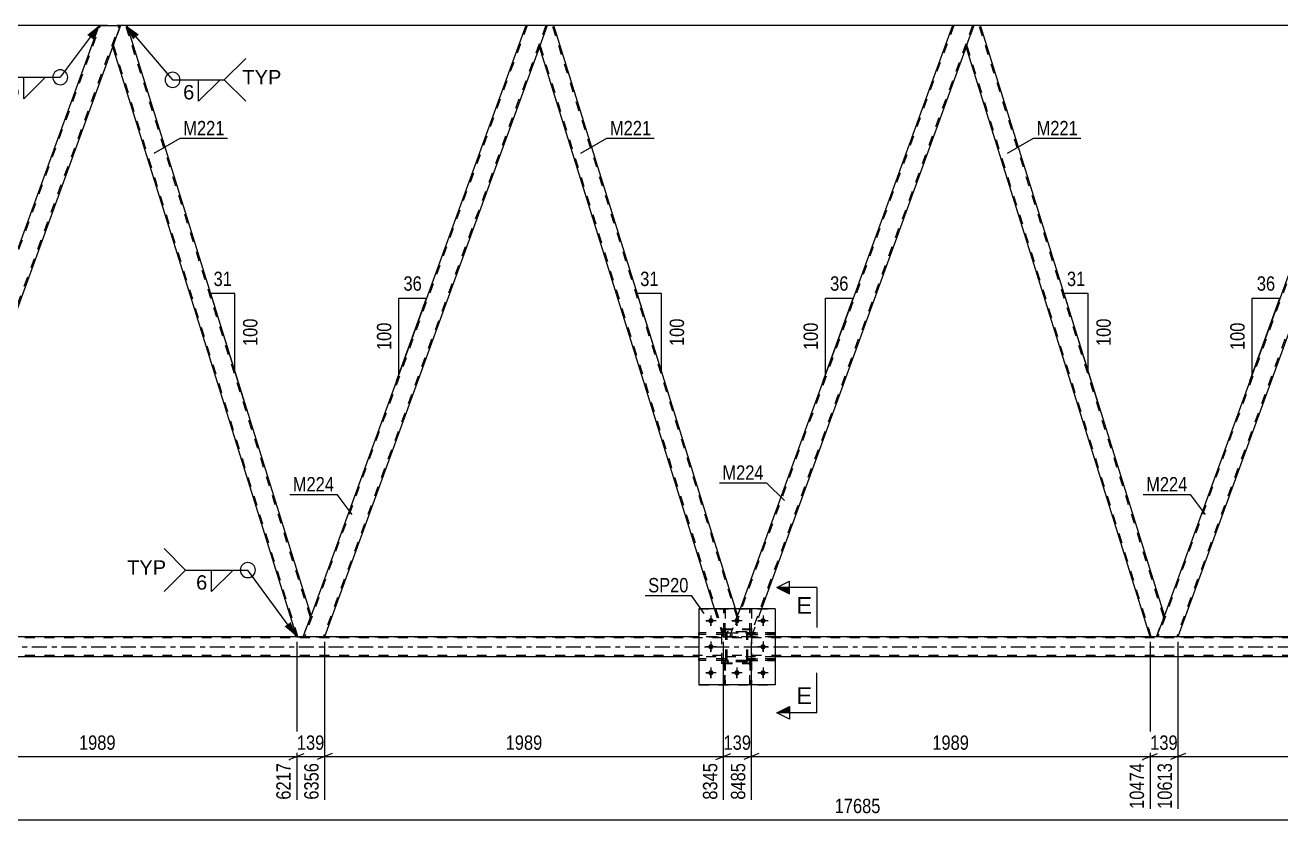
# Model space of a CAD drawing. Header units: millimetres. Extents: x 0 to 841, y 0 to 594.
# Drawn here: x 253.2 to 503.8, y 297.9 to 456.5 of the extents above; entities that cross this region are included whole.
import ezdxf

# ---------------------------------------------------------------- set-up
doc = ezdxf.new("R2010")
doc.units = ezdxf.units.MM
doc.linetypes.add('DXK_LINE_DOT2', pattern=[3.9198, 1.9599, -1.9599])
doc.linetypes.add('DXK_LINE_DOT3', pattern=[5.9187, 2.979, -0.9799, 0.9799, -0.9799])
doc.styles.add('Arial', font='ARIAL.TTF', dxfattribs={"height": 0.2})
doc.styles.add('Arial Narrow', font='ARIALN.TTF', dxfattribs={"height": 0.2})

# ---------------------------------------------------------------- blocks, each defined once
blk = doc.blocks.new('Part-318894869-3367 - 3231')
at = {"color": 7, "linetype": 'DXK_LINE_DOT2'}
for p, q in [((398.27, 335.86), (392.27, 335.86)), ((392.27, 329.06), (392.27, 335.86)), ((398.27, 329.06), (398.27, 335.86)), ((398.27, 329.06), (392.27, 329.06))]:
    blk.add_line(p, q, dxfattribs=at)
blk = doc.blocks.new('Part-318894869-3618 - 3231')
at = {"color": 7, "linetype": 'DXK_LINE_DOT2'}
for p, q in [((393.07, 330.02), (387.67, 330.02)), ((387.67, 329.7), (387.67, 330.02)), ((393.07, 329.7), (387.67, 329.7)), ((392.47, 329.7), (392.47, 330.02)), ((393.07, 330.02), (393.07, 329.7))]:
    blk.add_line(p, q, dxfattribs=at)
blk = doc.blocks.new('Part-318894869-3365 - 3231')
at = {"color": 7, "linetype": 'DXK_LINE_DOT2'}
for p, q in [((387.67, 340.06), (402.87, 340.06)), ((387.67, 340.06), (387.67, 324.86)), ((402.87, 340.06), (402.87, 324.86)), ((387.67, 324.86), (402.87, 324.86))]:
    blk.add_line(p, q, dxfattribs=at)
blk = doc.blocks.new('Part-318894869-3446 - 3231')
at = {"color": 2, "linetype": 'Continuous'}
for p, q in [((357.4, 456.45), (355.85, 452.2)), ((358.72, 456.45), (357.4, 456.45)), ((395, 340.06), (358.72, 456.45)), ((390.81, 340.06), (355.85, 452.2))]:
    blk.add_line(p, q, dxfattribs=at)
at = {"color": 7, "linetype": 'DXK_LINE_DOT2'}
for p, q in [((395.28, 338.33), (358.46, 456.45)), ((392.8, 334.45), (355.99, 452.58)), ((392.55, 334.45), (390.81, 340.06)), ((393.87, 334.45), (395.42, 338.71)), ((395.42, 338.71), (395, 340.06)), ((392.55, 334.45), (393.87, 334.45))]:
    blk.add_line(p, q, dxfattribs=at)
blk = doc.blocks.new('Part-318894869-3366 - 3231')
at = {"color": 7, "linetype": 'DXK_LINE_DOT2'}
for p, q in [((393.07, 334.98), (393.11, 335.16)), ((393.11, 335.16), (393.07, 334.98)), ((393.07, 329.94), (393.07, 334.98)), ((393.31, 334.98), (393.33, 335.07)), ((393.31, 329.94), (393.31, 334.98)), ((393.33, 335.07), (393.38, 335.15)), ((393.37, 335.42), (393.55, 335.46)), ((393.55, 335.46), (393.37, 335.42)), ((393.38, 335.15), (393.46, 335.2)), ((393.46, 335.2), (393.55, 335.22)), ((396.99, 335.46), (393.55, 335.46)), ((393.55, 335.22), (396.99, 335.22)), ((396.99, 335.46), (397.18, 335.42)), ((397.18, 335.42), (396.99, 335.46)), ((396.99, 335.22), (397.08, 335.2)), ((397.08, 335.2), (397.16, 335.15)), ((397.16, 335.15), (397.21, 335.07)), ((397.21, 335.07), (397.23, 334.98)), ((397.23, 329.94), (397.23, 334.98)), ((397.44, 335.16), (397.47, 334.98)), ((397.47, 334.98), (397.44, 335.16)), ((397.47, 329.94), (397.47, 334.98)), ((393.11, 329.75), (393.07, 329.94)), ((393.07, 329.94), (393.11, 329.75)), ((393.33, 329.85), (393.31, 329.94)), ((393.38, 329.77), (393.33, 329.85)), ((393.55, 329.46), (393.37, 329.5)), ((393.37, 329.5), (393.55, 329.46)), ((393.46, 329.72), (393.38, 329.77)), ((393.55, 329.7), (393.46, 329.72)), ((396.99, 329.7), (393.55, 329.7)), ((396.99, 329.46), (393.55, 329.46)), ((397.08, 329.72), (396.99, 329.7)), ((397.18, 329.5), (396.99, 329.46)), ((396.99, 329.46), (397.18, 329.5)), ((397.16, 329.77), (397.08, 329.72)), ((397.21, 329.85), (397.16, 329.77)), ((397.23, 329.94), (397.21, 329.85)), ((397.47, 329.94), (397.44, 329.75)), ((397.44, 329.75), (397.47, 329.94))]:
    blk.add_line(p, q, dxfattribs=at)
at = {"color": 7, "linetype": 'DXK_LINE_DOT3'}
blk.add_line((395.27, 332.46), (395.27, 332.46), dxfattribs=at)
at = {"color": 7, "linetype": 'DXK_LINE_DOT2'}
for centre, start, end in [((393.55, 334.98), 112.5, 157.5), ((393.55, 334.98), 112.5, 157.5), ((396.99, 334.98), 22.5, 67.5), ((396.99, 334.98), 22.5, 67.5), ((393.55, 329.94), 202.5, 247.5), ((393.55, 329.94), 202.5, 247.5), ((396.99, 329.94), 292.5, 337.5), ((396.99, 329.94), 292.5, 337.5)]:
    blk.add_arc(centre, 0.48, start, end, dxfattribs=at)
blk = doc.blocks.new('Part-318894869-3419 - 3231')
at = {"color": 7, "linetype": 'DXK_LINE_DOT2'}
for p, q in [((705.93, 334.21), (94.8, 334.21)), ((307.42, 334.45), (705.93, 334.45)), ((312.99, 334.45), (307.42, 334.45)), ((402.87, 334.45), (387.67, 334.45)), ((483.26, 334.45), (477.69, 334.45)), ((705.93, 330.69), (94.8, 330.69)), ((402.87, 330.45), (387.67, 330.45))]:
    blk.add_line(p, q, dxfattribs=at)
at = {"color": 2, "linetype": 'Continuous'}
for p, q in [((307.42, 334.45), (232.6, 334.45)), ((387.67, 334.45), (312.99, 334.45)), ((477.69, 334.45), (402.87, 334.45)), ((557.94, 334.45), (483.26, 334.45)), ((387.67, 330.45), (232.6, 330.45)), ((557.94, 330.45), (402.87, 330.45))]:
    blk.add_line(p, q, dxfattribs=at)
at = {"color": 7, "linetype": 'DXK_LINE_DOT3'}
blk.add_line((94.8, 332.45), (705.93, 332.45), dxfattribs=at)
blk = doc.blocks.new('Part-318894869-3431 - 3231')
at = {"color": 7, "linetype": 'DXK_LINE_DOT2'}
for p, q in [((393.07, 334.98), (393.11, 335.16)), ((393.11, 335.16), (393.07, 334.98)), ((393.07, 329.94), (393.07, 334.98)), ((393.31, 334.98), (393.33, 335.07)), ((393.31, 329.94), (393.31, 334.98)), ((393.33, 335.07), (393.38, 335.15)), ((393.37, 335.42), (393.55, 335.46)), ((393.55, 335.46), (393.37, 335.42)), ((393.38, 335.15), (393.46, 335.2)), ((393.46, 335.2), (393.55, 335.22)), ((396.99, 335.46), (393.55, 335.46)), ((393.55, 335.22), (396.99, 335.22)), ((396.99, 335.46), (397.18, 335.42)), ((397.18, 335.42), (396.99, 335.46)), ((396.99, 335.22), (397.08, 335.2)), ((397.08, 335.2), (397.16, 335.15)), ((397.16, 335.15), (397.21, 335.07)), ((397.21, 335.07), (397.23, 334.98)), ((397.23, 329.94), (397.23, 334.98)), ((397.44, 335.16), (397.47, 334.98)), ((397.47, 334.98), (397.44, 335.16)), ((397.47, 329.94), (397.47, 334.98)), ((393.11, 329.75), (393.07, 329.94)), ((393.07, 329.94), (393.11, 329.75)), ((393.33, 329.85), (393.31, 329.94)), ((393.38, 329.77), (393.33, 329.85)), ((393.55, 329.46), (393.37, 329.5)), ((393.37, 329.5), (393.55, 329.46)), ((393.46, 329.72), (393.38, 329.77)), ((393.55, 329.7), (393.46, 329.72)), ((396.99, 329.7), (393.55, 329.7)), ((396.99, 329.46), (393.55, 329.46)), ((397.08, 329.72), (396.99, 329.7)), ((397.18, 329.5), (396.99, 329.46)), ((396.99, 329.46), (397.18, 329.5)), ((397.16, 329.77), (397.08, 329.72)), ((397.21, 329.85), (397.16, 329.77)), ((397.23, 329.94), (397.21, 329.85)), ((397.47, 329.94), (397.44, 329.75)), ((397.44, 329.75), (397.47, 329.94))]:
    blk.add_line(p, q, dxfattribs=at)
at = {"color": 7, "linetype": 'DXK_LINE_DOT3'}
blk.add_line((395.27, 332.46), (395.27, 332.46), dxfattribs=at)
at = {"color": 7, "linetype": 'DXK_LINE_DOT2'}
for centre, start, end in [((393.55, 334.98), 112.5, 157.5), ((393.55, 334.98), 112.5, 157.5), ((396.99, 334.98), 22.5, 67.5), ((396.99, 334.98), 22.5, 67.5), ((393.55, 329.94), 202.5, 247.5), ((393.55, 329.94), 202.5, 247.5), ((396.99, 329.94), 292.5, 337.5), ((396.99, 329.94), 292.5, 337.5)]:
    blk.add_arc(centre, 0.48, start, end, dxfattribs=at)
blk = doc.blocks.new('Part-318894869-3469 - 3231')
at = {"color": 7, "linetype": 'DXK_LINE_DOT2'}
for p, q in [((438.53, 456.45), (394.13, 334.45)), ((442.28, 456.45), (397.87, 334.45)), ((442.53, 456.45), (440.99, 452.2)), ((393.87, 334.45), (395.91, 340.06)), ((400.17, 340.06), (398.13, 334.45)), ((398.13, 334.45), (393.87, 334.45))]:
    blk.add_line(p, q, dxfattribs=at)
at = {"color": 2, "linetype": 'Continuous'}
for p, q in [((438.28, 456.45), (395.91, 340.06)), ((442.53, 456.45), (438.28, 456.45)), ((440.99, 452.2), (400.17, 340.06))]:
    blk.add_line(p, q, dxfattribs=at)
blk = doc.blocks.new('Part-318894869-3474 - 3231')
at = {"color": 2, "linetype": 'Continuous'}
for p, q in [((440.99, 452.2), (442.53, 456.45)), ((443.85, 456.45), (442.53, 456.45)), ((480.55, 338.71), (443.85, 456.45)), ((477.69, 334.45), (440.99, 452.2)), ((480.55, 338.71), (479.01, 334.45)), ((479.01, 334.45), (477.69, 334.45))]:
    blk.add_line(p, q, dxfattribs=at)
at = {"color": 7, "linetype": 'DXK_LINE_DOT2'}
for p, q in [((480.42, 338.33), (443.6, 456.45)), ((477.94, 334.45), (441.12, 452.58))]:
    blk.add_line(p, q, dxfattribs=at)
blk = doc.blocks.new('Bolt-318894869-3475 - 3231')
at = {"color": 1, "linetype": 'Continuous'}
for p, q in [((390.07, 338.7), (390.07, 338.01)), ((395.27, 338.7), (395.27, 338.01)), ((400.47, 338.7), (400.47, 338.01)), ((389.03, 337.66), (389.72, 337.66)), ((390.07, 336.62), (390.07, 337.31)), ((391.11, 337.66), (390.42, 337.66)), ((394.23, 337.66), (394.92, 337.66)), ((395.27, 336.62), (395.27, 337.31)), ((396.31, 337.66), (395.62, 337.66)), ((399.43, 337.66), (400.12, 337.66)), ((400.47, 336.62), (400.47, 337.31)), ((401.51, 337.66), (400.82, 337.66)), ((390.07, 333.5), (390.07, 332.81)), ((400.47, 333.5), (400.47, 332.81)), ((389.03, 332.46), (389.72, 332.46)), ((390.07, 331.42), (390.07, 332.11)), ((391.11, 332.46), (390.42, 332.46)), ((399.43, 332.46), (400.12, 332.46)), ((400.47, 331.42), (400.47, 332.11)), ((401.51, 332.46), (400.82, 332.46)), ((390.07, 328.3), (390.07, 327.61)), ((395.27, 328.3), (395.27, 327.61)), ((400.47, 328.3), (400.47, 327.61)), ((389.03, 327.26), (389.72, 327.26)), ((390.07, 326.22), (390.07, 326.91)), ((391.11, 327.26), (390.42, 327.26)), ((394.23, 327.26), (394.92, 327.26)), ((395.27, 326.22), (395.27, 326.91)), ((396.31, 327.26), (395.62, 327.26)), ((399.43, 327.26), (400.12, 327.26)), ((400.47, 326.22), (400.47, 326.91)), ((401.51, 327.26), (400.82, 327.26))]:
    blk.add_line(p, q, dxfattribs=at)
blk = doc.blocks.new('Part-318894869-3492 - 3231')
at = {"color": 2, "linetype": 'Continuous'}
for p, q in [((402.87, 340.06), (387.67, 340.06)), ((387.67, 340.06), (387.67, 324.86)), ((402.87, 340.06), (402.87, 324.86)), ((402.87, 324.86), (387.67, 324.86))]:
    blk.add_line(p, q, dxfattribs=at)
blk = doc.blocks.new('Part-318894869-3505 - 3231')
at = {"color": 7, "linetype": 'DXK_LINE_DOT2'}
for p, q in [((393.07, 335.22), (387.67, 335.22)), ((387.67, 335.22), (387.67, 334.9)), ((393.07, 334.9), (387.67, 334.9)), ((392.47, 334.9), (392.47, 335.22)), ((393.07, 334.9), (393.07, 335.22))]:
    blk.add_line(p, q, dxfattribs=at)
blk = doc.blocks.new('Part-318894869-3639 - 3231')
at = {"color": 7, "linetype": 'DXK_LINE_DOT2'}
for p, q in [((523.67, 456.45), (479.26, 334.45)), ((527.41, 456.45), (483.01, 334.45)), ((527.67, 456.45), (526.12, 452.2)), ((479.01, 334.45), (480.55, 338.71)), ((482.95, 334.45), (483.11, 334.45))]:
    blk.add_line(p, q, dxfattribs=at)
at = {"color": 2, "linetype": 'Continuous'}
for p, q in [((523.41, 456.45), (480.55, 338.71)), ((527.67, 456.45), (523.41, 456.45)), ((526.12, 452.2), (483.26, 334.45)), ((482.95, 334.45), (479.01, 334.45)), ((483.22, 334.45), (482.95, 334.45)), ((483.26, 334.45), (483.22, 334.45))]:
    blk.add_line(p, q, dxfattribs=at)
blk = doc.blocks.new('Part-318894869-3506 - 3231')
at = {"color": 7, "linetype": 'DXK_LINE_DOT2'}
for p, q in [((393.07, 330.02), (387.67, 330.02)), ((387.67, 330.02), (387.67, 329.7)), ((393.07, 329.7), (387.67, 329.7)), ((392.47, 329.7), (392.47, 330.02)), ((393.07, 329.7), (393.07, 330.02))]:
    blk.add_line(p, q, dxfattribs=at)
blk = doc.blocks.new('Part-318894869-3655 - 3231')
at = {"color": 2, "linetype": 'Continuous'}
for p, q in [((268.01, 456.45), (188.45, 456.45)), ((353.14, 456.45), (273.58, 456.45)), ((438.28, 456.45), (358.72, 456.45)), ((523.41, 456.45), (443.85, 456.45))]:
    blk.add_line(p, q, dxfattribs=at)
at = {"color": 7, "linetype": 'DXK_LINE_DOT2'}
for p, q in [((273.58, 456.45), (268.01, 456.45)), ((358.72, 456.45), (353.14, 456.45)), ((443.85, 456.45), (438.28, 456.45))]:
    blk.add_line(p, q, dxfattribs=at)
blk = doc.blocks.new('Part-318894869-3528 - 3231')
at = {"color": 7, "linetype": 'DXK_LINE_DOT2'}
for p, q in [((392.95, 329.7), (392.63, 329.7)), ((392.63, 329.7), (392.63, 324.86)), ((392.63, 329.1), (392.95, 329.1)), ((392.95, 324.86), (392.95, 329.7)), ((392.63, 324.86), (392.95, 324.86))]:
    blk.add_line(p, q, dxfattribs=at)
blk = doc.blocks.new('Part-318894869-3531 - 3231')
at = {"color": 7, "linetype": 'DXK_LINE_DOT2'}
for p, q in [((402.87, 330.02), (397.47, 330.02)), ((397.47, 330.02), (397.47, 329.7)), ((397.47, 329.7), (402.87, 329.7)), ((398.07, 329.7), (398.07, 330.02)), ((402.87, 329.7), (402.87, 330.02))]:
    blk.add_line(p, q, dxfattribs=at)
blk = doc.blocks.new('Part-318894869-3536 - 3231')
at = {"color": 2, "linetype": 'Continuous'}
for p, q in [((270.72, 452.2), (272.26, 456.45)), ((273.58, 456.45), (272.26, 456.45)), ((310.28, 338.71), (273.58, 456.45)), ((307.42, 334.45), (270.72, 452.2)), ((308.74, 334.45), (310.28, 338.71)), ((308.74, 334.45), (307.42, 334.45))]:
    blk.add_line(p, q, dxfattribs=at)
at = {"color": 7, "linetype": 'DXK_LINE_DOT2'}
for p, q in [((310.15, 338.33), (273.33, 456.45)), ((307.67, 334.45), (270.85, 452.58))]:
    blk.add_line(p, q, dxfattribs=at)
blk = doc.blocks.new('Part-318894869-3539 - 3231')
at = {"color": 7, "linetype": 'DXK_LINE_DOT2'}
for p, q in [((392.63, 324.86), (392.63, 329.7)), ((392.63, 329.7), (392.95, 329.7)), ((392.63, 329.1), (392.95, 329.1)), ((392.95, 329.7), (392.95, 324.86)), ((392.95, 324.86), (392.63, 324.86))]:
    blk.add_line(p, q, dxfattribs=at)
blk = doc.blocks.new('Part-318894869-3540 - 3231')
at = {"color": 7, "linetype": 'DXK_LINE_DOT2'}
for p, q in [((397.83, 324.86), (397.83, 329.7)), ((397.83, 329.7), (398.15, 329.7)), ((397.83, 329.1), (398.15, 329.1)), ((398.15, 329.7), (398.15, 324.86)), ((398.15, 324.86), (397.83, 324.86))]:
    blk.add_line(p, q, dxfattribs=at)
blk = doc.blocks.new('Part-318894869-3667 - 3231')
at = {"color": 2, "linetype": 'Continuous'}
for p, q in [((392.63, 340.06), (392.63, 340.06)), ((392.95, 340.06), (392.63, 340.06)), ((392.95, 340.06), (392.95, 340.06))]:
    blk.add_line(p, q, dxfattribs=at)
at = {"color": 7, "linetype": 'DXK_LINE_DOT2'}
for p, q in [((392.63, 335.22), (392.63, 340.06)), ((392.95, 335.22), (392.95, 340.06)), ((392.63, 335.82), (392.95, 335.82)), ((392.95, 335.22), (392.63, 335.22))]:
    blk.add_line(p, q, dxfattribs=at)
blk = doc.blocks.new('Bolt-318894869-3551 - 3231')
at = {"linetype": 'Continuous'}
for points in [[(390.59, 337.66, -1), (389.55, 337.66, -1)], [(395.79, 337.66, -1), (394.75, 337.66, -1)], [(400.99, 337.66, -1), (399.95, 337.66, -1)], [(390.59, 332.46, -1), (389.55, 332.46, -1)], [(400.99, 332.46, -1), (399.95, 332.46, -1)], [(390.59, 327.26, -1), (389.55, 327.26, -1)], [(395.79, 327.26, -1), (394.75, 327.26, -1)], [(400.99, 327.26, -1), (399.95, 327.26, -1)]]:
    blk.add_hatch(color=1, dxfattribs=at).paths.add_polyline_path(points)
at = {"color": 1, "linetype": 'Continuous'}
for p, q in [((390.07, 338.7), (390.07, 336.62)), ((395.27, 338.7), (395.27, 336.62)), ((400.47, 338.7), (400.47, 336.62)), ((391.11, 337.66), (389.03, 337.66)), ((396.31, 337.66), (394.23, 337.66)), ((401.51, 337.66), (399.43, 337.66)), ((390.07, 333.5), (390.07, 331.42)), ((400.47, 333.5), (400.47, 331.42)), ((391.11, 332.46), (389.03, 332.46)), ((401.51, 332.46), (399.43, 332.46)), ((390.07, 328.3), (390.07, 326.22)), ((395.27, 328.3), (395.27, 326.22)), ((400.47, 328.3), (400.47, 326.22)), ((391.11, 327.26), (389.03, 327.26)), ((396.31, 327.26), (394.23, 327.26)), ((401.51, 327.26), (399.43, 327.26))]:
    blk.add_line(p, q, dxfattribs=at)
blk = doc.blocks.new('Part-318894869-3561 - 3231')
at = {"color": 7, "linetype": 'DXK_LINE_DOT2'}
for p, q in [((398.27, 335.99), (392.27, 335.99)), ((392.27, 329.19), (392.27, 335.99)), ((398.27, 329.19), (398.27, 335.99)), ((398.27, 329.19), (392.27, 329.19))]:
    blk.add_line(p, q, dxfattribs=at)
blk = doc.blocks.new('Part-318894869-3683 - 3231')
at = {"color": 7, "linetype": 'DXK_LINE_DOT2'}
for p, q in [((223.86, 334.45), (268.26, 456.45)), ((227.6, 334.45), (272.01, 456.45)), ((272.26, 456.45), (270.72, 452.2)), ((223.6, 334.45), (225.64, 340.06)), ((227.86, 334.45), (229.9, 340.06)), ((227.86, 334.45), (223.6, 334.45))]:
    blk.add_line(p, q, dxfattribs=at)
at = {"color": 2, "linetype": 'Continuous'}
for p, q in [((225.64, 340.06), (268.01, 456.45)), ((268.01, 456.45), (272.26, 456.45)), ((229.9, 340.06), (270.72, 452.2))]:
    blk.add_line(p, q, dxfattribs=at)
blk = doc.blocks.new('Part-318894869-3566 - 3231')
at = {"color": 7, "linetype": 'DXK_LINE_DOT2'}
for p, q in [((397.47, 329.7), (397.47, 330.02)), ((397.47, 330.02), (402.87, 330.02)), ((402.87, 329.7), (397.47, 329.7)), ((398.07, 329.7), (398.07, 330.02)), ((402.87, 330.02), (402.87, 329.7))]:
    blk.add_line(p, q, dxfattribs=at)
blk = doc.blocks.new('Part-318894869-3569 - 3231')
at = {"color": 7, "linetype": 'DXK_LINE_DOT2'}
for p, q in [((393.07, 335.22), (387.67, 335.22)), ((387.67, 334.9), (387.67, 335.22)), ((393.07, 334.9), (387.67, 334.9)), ((392.47, 334.9), (392.47, 335.22)), ((393.07, 335.22), (393.07, 334.9))]:
    blk.add_line(p, q, dxfattribs=at)
blk = doc.blocks.new('Part-318894869-3576 - 3231')
at = {"color": 7, "linetype": 'DXK_LINE_DOT2'}
for p, q in [((397.83, 335.22), (397.83, 340.06)), ((397.83, 340.06), (398.15, 340.06)), ((398.15, 340.06), (398.15, 335.22)), ((397.83, 335.82), (398.15, 335.82)), ((398.15, 335.22), (397.83, 335.22))]:
    blk.add_line(p, q, dxfattribs=at)
blk = doc.blocks.new('Part-318894869-3582 - 3231')
at = {"color": 7, "linetype": 'DXK_LINE_DOT2'}
for p, q in [((397.47, 334.9), (397.47, 335.22)), ((397.47, 335.22), (402.87, 335.22)), ((402.87, 334.9), (397.47, 334.9)), ((398.07, 334.9), (398.07, 335.22)), ((402.87, 335.22), (402.87, 334.9))]:
    blk.add_line(p, q, dxfattribs=at)
blk = doc.blocks.new('Part-318894869-3585 - 3231')
at = {"color": 7, "linetype": 'DXK_LINE_DOT2'}
for p, q in [((398.15, 329.7), (397.83, 329.7)), ((397.83, 329.7), (397.83, 324.86)), ((397.83, 329.1), (398.15, 329.1)), ((398.15, 324.86), (398.15, 329.7)), ((397.83, 324.86), (398.15, 324.86))]:
    blk.add_line(p, q, dxfattribs=at)
blk = doc.blocks.new('Part-318894869-3622 - 3231')
at = {"color": 7, "linetype": 'DXK_LINE_DOT2'}
for p, q in [((392.63, 335.22), (392.63, 340.06)), ((392.63, 340.06), (392.95, 340.06)), ((392.95, 340.06), (392.95, 335.22)), ((392.63, 335.82), (392.95, 335.82)), ((392.95, 335.22), (392.63, 335.22))]:
    blk.add_line(p, q, dxfattribs=at)
blk = doc.blocks.new('Part-318894869-3628 - 3231')
at = {"color": 7, "linetype": 'DXK_LINE_DOT2'}
for p, q in [((402.87, 335.22), (397.47, 335.22)), ((397.47, 335.22), (397.47, 334.9)), ((397.47, 334.9), (402.87, 334.9)), ((398.07, 334.9), (398.07, 335.22)), ((402.87, 334.9), (402.87, 335.22))]:
    blk.add_line(p, q, dxfattribs=at)
blk = doc.blocks.new('Part-318894869-3660 - 3231')
at = {"color": 7, "linetype": 'DXK_LINE_DOT2'}
for p, q in [((353.4, 456.45), (308.99, 334.45)), ((357.14, 456.45), (312.74, 334.45)), ((357.4, 456.45), (355.85, 452.2)), ((308.74, 334.45), (310.28, 338.71)), ((312.68, 334.45), (312.84, 334.45))]:
    blk.add_line(p, q, dxfattribs=at)
at = {"color": 2, "linetype": 'Continuous'}
for p, q in [((353.14, 456.45), (310.28, 338.71)), ((357.4, 456.45), (353.14, 456.45)), ((355.85, 452.2), (312.99, 334.45)), ((312.68, 334.45), (308.74, 334.45)), ((312.95, 334.45), (312.68, 334.45)), ((312.99, 334.45), (312.95, 334.45))]:
    blk.add_line(p, q, dxfattribs=at)
blk = doc.blocks.new('Part-318894869-3670 - 3231')
at = {"color": 2, "linetype": 'Continuous'}
for p, q in [((397.83, 340.06), (397.83, 340.06)), ((398.15, 340.06), (397.83, 340.06)), ((398.15, 340.06), (398.15, 340.06))]:
    blk.add_line(p, q, dxfattribs=at)
at = {"color": 7, "linetype": 'DXK_LINE_DOT2'}
for p, q in [((397.83, 335.22), (397.83, 340.06)), ((398.15, 335.22), (398.15, 340.06)), ((397.83, 335.82), (398.15, 335.82)), ((398.15, 335.22), (397.83, 335.22))]:
    blk.add_line(p, q, dxfattribs=at)
blk = doc.blocks.new('StraightDimension-318894869-4160 - 3231')
at = {"color": 7, "linetype": 'Continuous'}
for p, q in [((227.86, 333.45), (227.86, 301.94)), ((307.42, 333.45), (307.42, 301.94)), ((229.36, 311.15), (226.36, 309.95)), ((305.92, 309.95), (308.92, 311.15)), ((227.86, 310.55), (307.42, 310.55))]:
    blk.add_line(p, q, dxfattribs=at)
at = {"color": 0}
blk.add_wipeout([(271.9, 311.3), (271.9, 315.5), (263.38, 315.5), (263.38, 311.3)], dxfattribs=at)
at = {"color": 0, "linetype": 'Continuous'}
blk.add_wipeout([(306.82, 309.85), (302.62, 309.85), (302.62, 301.34), (306.82, 301.34)], dxfattribs=at)
at = {"color": 3, "style": 'Arial Narrow'}
blk.add_text('1989', height=2.863, dxfattribs=at).set_placement((263.98, 311.9))
at = {"color": 3, "linetype": 'Continuous', "style": 'Arial Narrow'}
blk.add_text('6217', height=2.863, rotation=90.0002, dxfattribs=at).set_placement((306.22, 301.94))
blk = doc.blocks.new('StraightDimension-318894869-4217 - 3231')
at = {"color": 7, "linetype": 'Continuous'}
for p, q in [((392.55, 333.45), (392.55, 301.94)), ((398.13, 333.45), (398.13, 301.94)), ((391.05, 309.95), (394.05, 311.15)), ((399.63, 311.15), (396.63, 309.95)), ((392.55, 310.55), (398.13, 310.55))]:
    blk.add_line(p, q, dxfattribs=at)
at = {"color": 0}
blk.add_wipeout([(398.68, 311.3), (398.68, 315.5), (392, 315.5), (392, 311.3)], dxfattribs=at)
at = {"color": 0, "linetype": 'Continuous'}
blk.add_wipeout([(397.53, 309.85), (393.33, 309.85), (393.33, 301.34), (397.53, 301.34)], dxfattribs=at)
at = {"color": 3, "style": 'Arial Narrow'}
blk.add_text('139', height=2.863, dxfattribs=at).set_placement((392.6, 311.9))
at = {"color": 3, "linetype": 'Continuous', "style": 'Arial Narrow'}
blk.add_text('8485', height=2.863, rotation=90.0002, dxfattribs=at).set_placement((396.93, 301.94))
blk = doc.blocks.new('AngleDimension-318894869-3738 - 3231')
at = {"color": 7, "linetype": 'Continuous'}
for p, q in [((498.06, 402.02), (503.6, 402.02)), ((498.06, 386.8), (503.6, 402.02)), ((498.06, 386.8), (498.06, 402.02)), ((497.59, 385.51), (498.06, 386.8))]:
    blk.add_line(p, q, dxfattribs=at)
at = {"color": 0}
for points in [[(503.26, 402.92), (503.26, 407.12), (498.4, 407.12), (498.4, 402.92)], [(497.16, 397.75), (492.96, 397.75), (492.96, 391.07), (497.16, 391.07)]]:
    blk.add_wipeout(points, dxfattribs=at)
at = {"color": 3, "style": 'Arial Narrow'}
blk.add_text('36', height=2.863, dxfattribs=at).set_placement((499, 403.52))
blk.add_text('100', height=2.863, rotation=90.0002, dxfattribs=at).set_placement((496.56, 391.67))
blk = doc.blocks.new('AngleDimension-318894869-3780 - 3231')
at = {"color": 7, "linetype": 'Continuous'}
for p, q in [((465.35, 402.95), (460.53, 402.95)), ((465.35, 387.49), (460.53, 402.95)), ((465.35, 387.49), (465.35, 402.95)), ((467.36, 381.03), (465.35, 387.49))]:
    blk.add_line(p, q, dxfattribs=at)
at = {"color": 0}
for points in [[(465.36, 403.85), (465.36, 408.05), (460.51, 408.05), (460.51, 403.85)], [(470.45, 398.56), (466.25, 398.56), (466.25, 391.88), (470.45, 391.88)]]:
    blk.add_wipeout(points, dxfattribs=at)
at = {"color": 3, "style": 'Arial Narrow'}
blk.add_text('31', height=2.863, dxfattribs=at).set_placement((461.11, 404.45))
blk.add_text('100', height=2.863, rotation=90.0002, dxfattribs=at).set_placement((469.85, 392.48))
blk = doc.blocks.new('AngleDimension-318894869-3794 - 3231')
at = {"color": 7, "linetype": 'Continuous'}
for p, q in [((327.79, 402.02), (333.33, 402.02)), ((327.79, 386.8), (333.33, 402.02)), ((327.79, 386.8), (327.79, 402.02)), ((327.32, 385.51), (327.79, 386.8))]:
    blk.add_line(p, q, dxfattribs=at)
at = {"color": 0}
for points in [[(332.99, 402.92), (332.99, 407.12), (328.13, 407.12), (328.13, 402.92)], [(326.89, 397.75), (322.69, 397.75), (322.69, 391.07), (326.89, 391.07)]]:
    blk.add_wipeout(points, dxfattribs=at)
at = {"color": 3, "style": 'Arial Narrow'}
blk.add_text('36', height=2.863, dxfattribs=at).set_placement((328.73, 403.52))
blk.add_text('100', height=2.863, rotation=90.0002, dxfattribs=at).set_placement((326.29, 391.67))
blk = doc.blocks.new('AngleDimension-318894869-3808 - 3231')
at = {"color": 7, "linetype": 'Continuous'}
for p, q in [((380.21, 402.95), (375.39, 402.95)), ((380.21, 387.49), (375.39, 402.95)), ((380.21, 387.49), (380.21, 402.95)), ((382.23, 381.03), (380.21, 387.49))]:
    blk.add_line(p, q, dxfattribs=at)
at = {"color": 0}
for points in [[(380.23, 403.85), (380.23, 408.05), (375.37, 408.05), (375.37, 403.85)], [(385.31, 398.56), (381.11, 398.56), (381.11, 391.88), (385.31, 391.88)]]:
    blk.add_wipeout(points, dxfattribs=at)
at = {"color": 3, "style": 'Arial Narrow'}
blk.add_text('31', height=2.863, dxfattribs=at).set_placement((375.97, 404.45))
blk.add_text('100', height=2.863, rotation=90.0002, dxfattribs=at).set_placement((384.71, 392.48))
blk = doc.blocks.new('StraightDimension-318894869-4236 - 3231')
at = {"color": 7, "linetype": 'Continuous'}
for p, q in [((398.13, 333.45), (398.13, 301.94)), ((477.69, 333.45), (477.69, 300.11)), ((399.63, 311.15), (396.63, 309.95)), ((476.19, 309.95), (479.19, 311.15)), ((398.13, 310.55), (477.69, 310.55))]:
    blk.add_line(p, q, dxfattribs=at)
at = {"color": 0}
blk.add_wipeout([(442.16, 311.3), (442.16, 315.5), (433.65, 315.5), (433.65, 311.3)], dxfattribs=at)
at = {"color": 0, "linetype": 'Continuous'}
blk.add_wipeout([(477.09, 309.85), (472.89, 309.85), (472.89, 299.51), (477.09, 299.51)], dxfattribs=at)
at = {"color": 3, "style": 'Arial Narrow'}
blk.add_text('1989', height=2.863, dxfattribs=at).set_placement((434.25, 311.9))
at = {"color": 3, "linetype": 'Continuous', "style": 'Arial Narrow'}
blk.add_text('10474', height=2.863, rotation=90.0002, dxfattribs=at).set_placement((476.49, 300.11))
blk = doc.blocks.new('AngleDimension-318894869-3766 - 3231')
at = {"color": 7, "linetype": 'Continuous'}
for p, q in [((412.92, 402.02), (418.46, 402.02)), ((412.92, 386.8), (418.46, 402.02)), ((412.92, 386.8), (412.92, 402.02)), ((412.45, 385.51), (412.92, 386.8))]:
    blk.add_line(p, q, dxfattribs=at)
at = {"color": 0}
for points in [[(418.12, 402.92), (418.12, 407.12), (413.26, 407.12), (413.26, 402.92)], [(412.02, 397.75), (407.82, 397.75), (407.82, 391.07), (412.02, 391.07)]]:
    blk.add_wipeout(points, dxfattribs=at)
at = {"color": 3, "style": 'Arial Narrow'}
blk.add_text('36', height=2.863, dxfattribs=at).set_placement((413.86, 403.52))
blk.add_text('100', height=2.863, rotation=90.0002, dxfattribs=at).set_placement((411.42, 391.67))
blk = doc.blocks.new('StraightDimension-318894869-4179 - 3231')
at = {"color": 7, "linetype": 'Continuous'}
for p, q in [((307.42, 333.45), (307.42, 301.94)), ((312.99, 333.45), (312.99, 301.94)), ((305.92, 309.95), (308.92, 311.15)), ((314.49, 311.15), (311.49, 309.95)), ((307.42, 310.55), (312.99, 310.55))]:
    blk.add_line(p, q, dxfattribs=at)
at = {"color": 0}
blk.add_wipeout([(313.55, 311.3), (313.55, 315.5), (306.86, 315.5), (306.86, 311.3)], dxfattribs=at)
at = {"color": 0, "linetype": 'Continuous'}
blk.add_wipeout([(312.39, 309.85), (308.19, 309.85), (308.19, 301.34), (312.39, 301.34)], dxfattribs=at)
at = {"color": 3, "style": 'Arial Narrow'}
blk.add_text('139', height=2.863, dxfattribs=at).set_placement((307.46, 311.9))
at = {"color": 3, "linetype": 'Continuous', "style": 'Arial Narrow'}
blk.add_text('6356', height=2.863, rotation=90.0002, dxfattribs=at).set_placement((311.79, 301.94))
blk = doc.blocks.new('StraightDimension-318894869-4198 - 3231')
at = {"color": 7, "linetype": 'Continuous'}
for p, q in [((312.99, 333.45), (312.99, 301.94)), ((392.55, 333.45), (392.55, 301.94)), ((314.49, 311.15), (311.49, 309.95)), ((391.05, 309.95), (394.05, 311.15)), ((312.99, 310.55), (392.55, 310.55))]:
    blk.add_line(p, q, dxfattribs=at)
at = {"color": 0}
blk.add_wipeout([(357.03, 311.3), (357.03, 315.5), (348.52, 315.5), (348.52, 311.3)], dxfattribs=at)
at = {"color": 0, "linetype": 'Continuous'}
blk.add_wipeout([(391.95, 309.85), (387.75, 309.85), (387.75, 301.34), (391.95, 301.34)], dxfattribs=at)
at = {"color": 3, "style": 'Arial Narrow'}
blk.add_text('1989', height=2.863, dxfattribs=at).set_placement((349.12, 311.9))
at = {"color": 3, "linetype": 'Continuous', "style": 'Arial Narrow'}
blk.add_text('8345', height=2.863, rotation=90.0002, dxfattribs=at).set_placement((391.35, 301.94))
blk = doc.blocks.new('StraightDimension-318894869-4255 - 3231')
at = {"color": 7, "linetype": 'Continuous'}
for p, q in [((477.69, 333.45), (477.69, 300.11)), ((483.26, 333.45), (483.26, 300.11)), ((476.19, 309.95), (479.19, 311.15)), ((484.76, 311.15), (481.76, 309.95)), ((477.69, 310.55), (483.26, 310.55))]:
    blk.add_line(p, q, dxfattribs=at)
at = {"color": 0}
blk.add_wipeout([(483.82, 311.3), (483.82, 315.5), (477.13, 315.5), (477.13, 311.3)], dxfattribs=at)
at = {"color": 0, "linetype": 'Continuous'}
blk.add_wipeout([(482.66, 309.85), (478.46, 309.85), (478.46, 299.51), (482.66, 299.51)], dxfattribs=at)
at = {"color": 3, "style": 'Arial Narrow'}
blk.add_text('139', height=2.863, dxfattribs=at).set_placement((477.73, 311.9))
at = {"color": 3, "linetype": 'Continuous', "style": 'Arial Narrow'}
blk.add_text('10613', height=2.863, rotation=90.0002, dxfattribs=at).set_placement((482.06, 300.11))
blk = doc.blocks.new('StraightDimension-318894869-4274 - 3231')
at = {"color": 7, "linetype": 'Continuous'}
for p, q in [((483.26, 333.45), (483.26, 300.11)), ((562.82, 333.45), (562.82, 300.11)), ((484.76, 311.15), (481.76, 309.95)), ((561.32, 309.95), (564.32, 311.15)), ((483.26, 310.55), (562.82, 310.55))]:
    blk.add_line(p, q, dxfattribs=at)
at = {"color": 0}
blk.add_wipeout([(527.3, 311.3), (527.3, 315.5), (518.79, 315.5), (518.79, 311.3)], dxfattribs=at)
at = {"color": 0, "linetype": 'Continuous'}
blk.add_wipeout([(562.22, 309.85), (558.02, 309.85), (558.02, 299.51), (562.22, 299.51)], dxfattribs=at)
at = {"color": 3, "style": 'Arial Narrow'}
blk.add_text('1989', height=2.863, dxfattribs=at).set_placement((519.39, 311.9))
at = {"color": 3, "linetype": 'Continuous', "style": 'Arial Narrow'}
blk.add_text('12602', height=2.863, rotation=90.0002, dxfattribs=at).set_placement((561.62, 300.11))
blk = doc.blocks.new('StraightDimension-318894869-4363 - 3231')
at = {"color": 7, "linetype": 'Continuous'}
blk.add_line((85.54, 297.91), (753.15, 297.91), dxfattribs=at)
at = {"color": 0}
blk.add_wipeout([(424.52, 298.66), (424.52, 302.86), (414.17, 302.86), (414.17, 298.66)], dxfattribs=at)
at = {"color": 3, "style": 'Arial Narrow'}
blk.add_text('17685', height=2.863, dxfattribs=at).set_placement((414.77, 299.26))
blk = doc.blocks.new('AngleDimension-318894869-4374 - 3231')
at = {"color": 7, "linetype": 'Continuous'}
for p, q in [((295.08, 402.95), (290.26, 402.95)), ((295.08, 387.49), (290.26, 402.95)), ((295.08, 387.49), (295.08, 402.95)), ((297.09, 381.03), (295.08, 387.49))]:
    blk.add_line(p, q, dxfattribs=at)
at = {"color": 0}
for points in [[(295.1, 403.85), (295.1, 408.05), (290.24, 408.05), (290.24, 403.85)], [(300.18, 398.56), (295.98, 398.56), (295.98, 391.88), (300.18, 391.88)]]:
    blk.add_wipeout(points, dxfattribs=at)
at = {"color": 3, "style": 'Arial Narrow'}
blk.add_text('31', height=2.863, dxfattribs=at).set_placement((290.84, 404.45))
blk.add_text('100', height=2.863, rotation=90.0002, dxfattribs=at).set_placement((299.58, 392.48))
blk = doc.blocks.new('Mark-318894869-3442 - 3231')
at = {"color": 0}
blk.add_wipeout([(378.15, 434.54), (378.15, 437.54), (369.93, 437.54), (369.93, 434.54)], dxfattribs=at)
blk.add_wipeout([(378.15, 434.54), (378.15, 437.54), (369.93, 437.54), (369.93, 434.54)], dxfattribs=at)
at = {"color": 30, "linetype": 'Continuous'}
for p, q in [((364.13, 430.94), (369.33, 433.94)), ((369.33, 433.94), (378.75, 433.94))]:
    blk.add_line(p, q, dxfattribs=at)
at = {"color": 3, "style": 'Arial Narrow'}
blk.add_text('M221', height=2.863, dxfattribs=at).set_placement((369.93, 434.54))
blk = doc.blocks.new('Mark-318894869-3465 - 3231')
at = {"color": 0}
blk.add_wipeout([(400.59, 365.79), (400.59, 368.79), (392.37, 368.79), (392.37, 365.79)], dxfattribs=at)
blk.add_wipeout([(400.59, 365.79), (400.59, 368.79), (392.37, 368.79), (392.37, 365.79)], dxfattribs=at)
at = {"color": 30, "linetype": 'Continuous'}
for p in [(391.77, 365.19), (404.73, 361.66)]:
    blk.add_line(p, (401.19, 365.19), dxfattribs=at)
at = {"color": 3, "style": 'Arial Narrow'}
blk.add_text('M224', height=2.863, dxfattribs=at).set_placement((392.37, 365.79))
blk = doc.blocks.new('Mark-318894869-3470 - 3231')
at = {"color": 0}
blk.add_wipeout([(463.29, 434.54), (463.29, 437.54), (455.06, 437.54), (455.06, 434.54)], dxfattribs=at)
blk.add_wipeout([(463.29, 434.54), (463.29, 437.54), (455.06, 437.54), (455.06, 434.54)], dxfattribs=at)
at = {"color": 30, "linetype": 'Continuous'}
for p, q in [((449.27, 430.94), (454.46, 433.94)), ((454.46, 433.94), (463.89, 433.94))]:
    blk.add_line(p, q, dxfattribs=at)
at = {"color": 3, "style": 'Arial Narrow'}
blk.add_text('M221', height=2.863, dxfattribs=at).set_placement((455.06, 434.54))
blk = doc.blocks.new('Mark-318894869-3488 - 3231')
at = {"color": 0}
blk.add_wipeout([(385.59, 343.32), (385.59, 346.32), (377.56, 346.32), (377.56, 343.32)], dxfattribs=at)
blk.add_wipeout([(385.59, 343.32), (385.59, 346.32), (377.56, 346.32), (377.56, 343.32)], dxfattribs=at)
at = {"color": 30, "linetype": 'Continuous'}
for p in [(376.96, 342.72), (388.72, 339.13)]:
    blk.add_line(p, (386.19, 342.72), dxfattribs=at)
at = {"color": 3, "style": 'Arial Narrow'}
blk.add_text('SP20', height=2.863, dxfattribs=at).set_placement((377.56, 343.32))
blk = doc.blocks.new('WeldMark-318894869-4715 - 3231')
at = {"linetype": 'Continuous'}
blk.add_hatch(color=30, dxfattribs=at).paths.add_polyline_path([(306.22, 337.39), (307.4, 334.53), (305.02, 336.5)])
at = {"color": 3, "linetype": 'Continuous'}
for q in [(280.96, 352.05), (280.96, 343.47)]:
    blk.add_line((285.25, 347.76), q, dxfattribs=at)
at = {"color": 30, "linetype": 'Continuous'}
blk.add_line((307.4, 334.53), (297.67, 347.76), dxfattribs=at)
at = {"color": 3, "linetype": 'Continuous'}
for start, end in [(90, 270), (270, 90)]:
    blk.add_arc((297.67, 347.76), 1.5, start, end, dxfattribs=at)
at = {"color": 0}
blk.add_wipeout([(289.77, 343.66), (289.77, 347.06), (287.15, 347.06), (287.15, 343.66)], dxfattribs=at)
at = {"color": 30, "linetype": 'Continuous'}
blk.add_line((285.25, 347.76), (297.67, 347.76), dxfattribs=at)
at = {"color": 3, "linetype": 'Continuous'}
for p, q in [((290.43, 347.76), (294.72, 347.76)), ((294.72, 347.76), (290.43, 343.47)), ((290.43, 343.47), (290.43, 347.76))]:
    blk.add_line(p, q, dxfattribs=at)
at = {"color": 3, "style": 'Arial'}
blk.add_text('6', height=2.87, dxfattribs=at).set_placement((287.35, 343.86))
at = {"color": 0, "linetype": 'Continuous'}
blk.add_wipeout([(281.35, 346.86), (281.35, 349.86), (273.58, 349.86), (273.58, 346.86)], dxfattribs=at)
blk.add_wipeout([(281.35, 346.86), (281.35, 349.86), (273.58, 349.86), (273.58, 346.86)], dxfattribs=at)
at = {"color": 3, "linetype": 'Continuous', "style": 'Arial'}
blk.add_text('TYP', height=2.865, dxfattribs=at).set_placement((273.58, 346.86))
blk = doc.blocks.new('Mark-318894869-3532 - 3231')
at = {"color": 0}
blk.add_wipeout([(293.02, 434.54), (293.02, 437.54), (284.8, 437.54), (284.8, 434.54)], dxfattribs=at)
blk.add_wipeout([(293.02, 434.54), (293.02, 437.54), (284.8, 437.54), (284.8, 434.54)], dxfattribs=at)
at = {"color": 30, "linetype": 'Continuous'}
for p, q in [((279, 430.94), (284.2, 433.94)), ((284.2, 433.94), (293.62, 433.94))]:
    blk.add_line(p, q, dxfattribs=at)
at = {"color": 3, "style": 'Arial Narrow'}
blk.add_text('M221', height=2.863, dxfattribs=at).set_placement((284.8, 434.54))
blk = doc.blocks.new('Mark-318894869-3635 - 3231')
at = {"color": 0}
blk.add_wipeout([(485.14, 363.46), (485.14, 366.46), (476.92, 366.46), (476.92, 363.46)], dxfattribs=at)
blk.add_wipeout([(485.14, 363.46), (485.14, 366.46), (476.92, 366.46), (476.92, 363.46)], dxfattribs=at)
at = {"color": 30, "linetype": 'Continuous'}
for p in [(476.32, 362.86), (488.75, 358.87)]:
    blk.add_line(p, (485.74, 362.86), dxfattribs=at)
at = {"color": 3, "style": 'Arial Narrow'}
blk.add_text('M224', height=2.863, dxfattribs=at).set_placement((476.92, 363.46))
blk = doc.blocks.new('Mark-318894869-3656 - 3231')
at = {"color": 0}
blk.add_wipeout([(314.87, 363.46), (314.87, 366.46), (306.65, 366.46), (306.65, 363.46)], dxfattribs=at)
blk.add_wipeout([(314.87, 363.46), (314.87, 366.46), (306.65, 366.46), (306.65, 363.46)], dxfattribs=at)
at = {"color": 30, "linetype": 'Continuous'}
for p in [(306.05, 362.86), (318.48, 358.87)]:
    blk.add_line(p, (315.47, 362.86), dxfattribs=at)
at = {"color": 3, "style": 'Arial Narrow'}
blk.add_text('M224', height=2.863, dxfattribs=at).set_placement((306.65, 363.46))
blk = doc.blocks.new('SectionMark-318894869-4691 - 3231')
at = {"linetype": 'Continuous'}
for points in [[(405.74, 344.29), (405.74, 343.04), (403.24, 344.29)], [(405.74, 320.53), (405.74, 319.28), (403.24, 319.28)]]:
    blk.add_hatch(color=6, dxfattribs=at).paths.add_polyline_path(points)
at = {"color": 6, "linetype": 'Continuous'}
for p, q in [((403.24, 344.29), (405.74, 345.54)), ((411.24, 344.29), (403.24, 344.29)), ((403.24, 344.29), (405.74, 343.04)), ((405.74, 343.04), (405.74, 345.54)), ((403.24, 319.28), (405.74, 320.53)), ((411.24, 319.28), (403.24, 319.28)), ((405.74, 318.03), (403.24, 319.28)), ((405.74, 320.53), (405.74, 318.03))]:
    blk.add_line(p, q, dxfattribs=at)
at = {"color": 0, "linetype": 'Continuous'}
for points in [[(410.24, 339.04), (410.24, 342.54), (407.13, 342.54), (407.13, 339.04)], [(410.24, 321.03), (410.24, 324.53), (407.13, 324.53), (407.13, 321.03)]]:
    blk.add_wipeout(points, dxfattribs=at)
at = {"color": 6, "linetype": 'Continuous'}
for p, q in [((411.24, 344.29), (411.24, 336.29)), ((411.24, 319.28), (411.24, 327.28))]:
    blk.add_line(p, q, dxfattribs=at)
at = {"color": 3, "linetype": 'Continuous', "style": 'Arial'}
for p in [(407.13, 339.04), (407.13, 321.03)]:
    blk.add_text('E', height=3.34, dxfattribs=at).set_placement(p)
blk = doc.blocks.new('WeldMark-318894869-4728 - 3231')
at = {"linetype": 'Continuous'}
blk.add_hatch(color=30, dxfattribs=at).paths.add_polyline_path([(265.64, 454.57), (268.03, 456.52), (266.84, 453.67)])
at = {"color": 30, "linetype": 'Continuous'}
blk.add_line((268.03, 456.52), (260.25, 446.11), dxfattribs=at)
at = {"color": 3, "linetype": 'Continuous'}
for q in [(243.54, 450.39), (243.54, 441.82)]:
    blk.add_line((247.82, 446.11), q, dxfattribs=at)
for start, end in [(90, 270), (270, 90)]:
    blk.add_arc((260.25, 446.11), 1.5, start, end, dxfattribs=at)
at = {"color": 0}
blk.add_wipeout([(252.35, 442.01), (252.35, 445.41), (249.72, 445.41), (249.72, 442.01)], dxfattribs=at)
at = {"color": 30, "linetype": 'Continuous'}
blk.add_line((247.82, 446.11), (260.25, 446.11), dxfattribs=at)
at = {"color": 3, "linetype": 'Continuous'}
for p, q in [((253, 446.11), (257.29, 446.11)), ((257.29, 446.11), (253, 441.82)), ((253, 441.82), (253, 446.11))]:
    blk.add_line(p, q, dxfattribs=at)
at = {"color": 3, "style": 'Arial'}
blk.add_text('6', height=2.87, dxfattribs=at).set_placement((249.92, 442.21))
at = {"color": 0, "linetype": 'Continuous'}
blk.add_wipeout([(243.92, 445.21), (243.92, 448.21), (236.15, 448.21), (236.15, 445.21)], dxfattribs=at)
blk.add_wipeout([(243.92, 445.21), (243.92, 448.21), (236.15, 448.21), (236.15, 445.21)], dxfattribs=at)
at = {"color": 3, "linetype": 'Continuous', "style": 'Arial'}
blk.add_text('TYP', height=2.865, dxfattribs=at).set_placement((236.15, 445.21))
blk = doc.blocks.new('WeldMark-318894869-4737 - 3231')
at = {"linetype": 'Continuous'}
blk.add_hatch(color=30, dxfattribs=at).paths.add_polyline_path([(274.77, 453.69), (273.4, 456.45), (275.92, 454.66)])
at = {"color": 30, "linetype": 'Continuous'}
blk.add_line((273.4, 456.45), (282.66, 445.6), dxfattribs=at)
at = {"color": 3, "linetype": 'Continuous'}
for q in [(297.27, 449.89), (297.27, 441.32)]:
    blk.add_line((292.98, 445.6), q, dxfattribs=at)
blk.add_arc((282.66, 445.6), 1.5, 90, 270, dxfattribs=at)
at = {"color": 0}
blk.add_wipeout([(287.18, 441.5), (287.18, 444.9), (284.56, 444.9), (284.56, 441.5)], dxfattribs=at)
at = {"color": 30, "linetype": 'Continuous'}
blk.add_line((282.66, 445.6), (292.98, 445.6), dxfattribs=at)
at = {"color": 3, "linetype": 'Continuous'}
for p, q in [((287.84, 445.6), (292.12, 445.6)), ((292.12, 445.6), (287.84, 441.32)), ((287.84, 441.32), (287.84, 445.6))]:
    blk.add_line(p, q, dxfattribs=at)
blk.add_arc((282.66, 445.6), 1.5, 270, 90, dxfattribs=at)
at = {"color": 3, "style": 'Arial'}
blk.add_text('6', height=2.87, dxfattribs=at).set_placement((284.76, 441.7))
at = {"color": 0, "linetype": 'Continuous'}
blk.add_wipeout([(304.36, 444.7), (304.36, 447.7), (296.58, 447.7), (296.58, 444.7)], dxfattribs=at)
blk.add_wipeout([(304.36, 444.7), (304.36, 447.7), (296.58, 447.7), (296.58, 444.7)], dxfattribs=at)
at = {"color": 3, "linetype": 'Continuous', "style": 'Arial'}
blk.add_text('TYP', height=2.865, dxfattribs=at).set_placement((296.58, 444.7))

msp = doc.modelspace()

# ---------------------------------------------------------------- block references
for name in ['Part-318894869-3655 - 3231', 'Part-318894869-3683 - 3231', 'Part-318894869-3536 - 3231', 'Part-318894869-3660 - 3231', 'Part-318894869-3446 - 3231', 'Part-318894869-3469 - 3231', 'Part-318894869-3474 - 3231', 'Part-318894869-3639 - 3231', 'Part-318894869-3365 - 3231', 'Part-318894869-3492 - 3231', 'Bolt-318894869-3475 - 3231', 'Bolt-318894869-3551 - 3231', 'Part-318894869-3667 - 3231', 'Part-318894869-3622 - 3231', 'Part-318894869-3576 - 3231', 'Part-318894869-3670 - 3231', 'Part-318894869-3561 - 3231', 'Part-318894869-3367 - 3231', 'Part-318894869-3419 - 3231', 'Part-318894869-3505 - 3231', 'Part-318894869-3569 - 3231', 'Part-318894869-3366 - 3231', 'Part-318894869-3431 - 3231', 'Part-318894869-3582 - 3231', 'Part-318894869-3628 - 3231', 'Part-318894869-3618 - 3231', 'Part-318894869-3506 - 3231', 'Part-318894869-3528 - 3231', 'Part-318894869-3539 - 3231', 'Part-318894869-3531 - 3231', 'Part-318894869-3566 - 3231', 'Part-318894869-3540 - 3231', 'Part-318894869-3585 - 3231']:
    msp.add_blockref(name, (0, 0))

# ---------------------------------------------------------------- next in the draw order: block references
for name in ['AngleDimension-318894869-3794 - 3231', 'AngleDimension-318894869-3808 - 3231', 'AngleDimension-318894869-3766 - 3231', 'AngleDimension-318894869-3780 - 3231', 'AngleDimension-318894869-3738 - 3231', 'StraightDimension-318894869-4160 - 3231', 'StraightDimension-318894869-4217 - 3231']:
    msp.add_blockref(name, (0, 0))

# ---------------------------------------------------------------- next in the draw order: block references
for name in ['StraightDimension-318894869-4179 - 3231', 'StraightDimension-318894869-4236 - 3231']:
    msp.add_blockref(name, (0, 0))

# ---------------------------------------------------------------- next in the draw order: block references
for name in ['StraightDimension-318894869-4198 - 3231', 'StraightDimension-318894869-4255 - 3231']:
    msp.add_blockref(name, (0, 0))

# ---------------------------------------------------------------- next in the draw order: block references
msp.add_blockref('StraightDimension-318894869-4274 - 3231', (0, 0))

# ---------------------------------------------------------------- next in the draw order: block references
msp.add_blockref('StraightDimension-318894869-4363 - 3231', (0, 0))

# ---------------------------------------------------------------- next in the draw order: block references
for name in ['WeldMark-318894869-4728 - 3231', 'WeldMark-318894869-4737 - 3231', 'Mark-318894869-3532 - 3231', 'Mark-318894869-3442 - 3231', 'Mark-318894869-3470 - 3231', 'AngleDimension-318894869-4374 - 3231', 'Mark-318894869-3465 - 3231', 'Mark-318894869-3656 - 3231', 'Mark-318894869-3635 - 3231', 'WeldMark-318894869-4715 - 3231', 'Mark-318894869-3488 - 3231', 'SectionMark-318894869-4691 - 3231']:
    msp.add_blockref(name, (0, 0))

doc.saveas('drawing.dxf')
